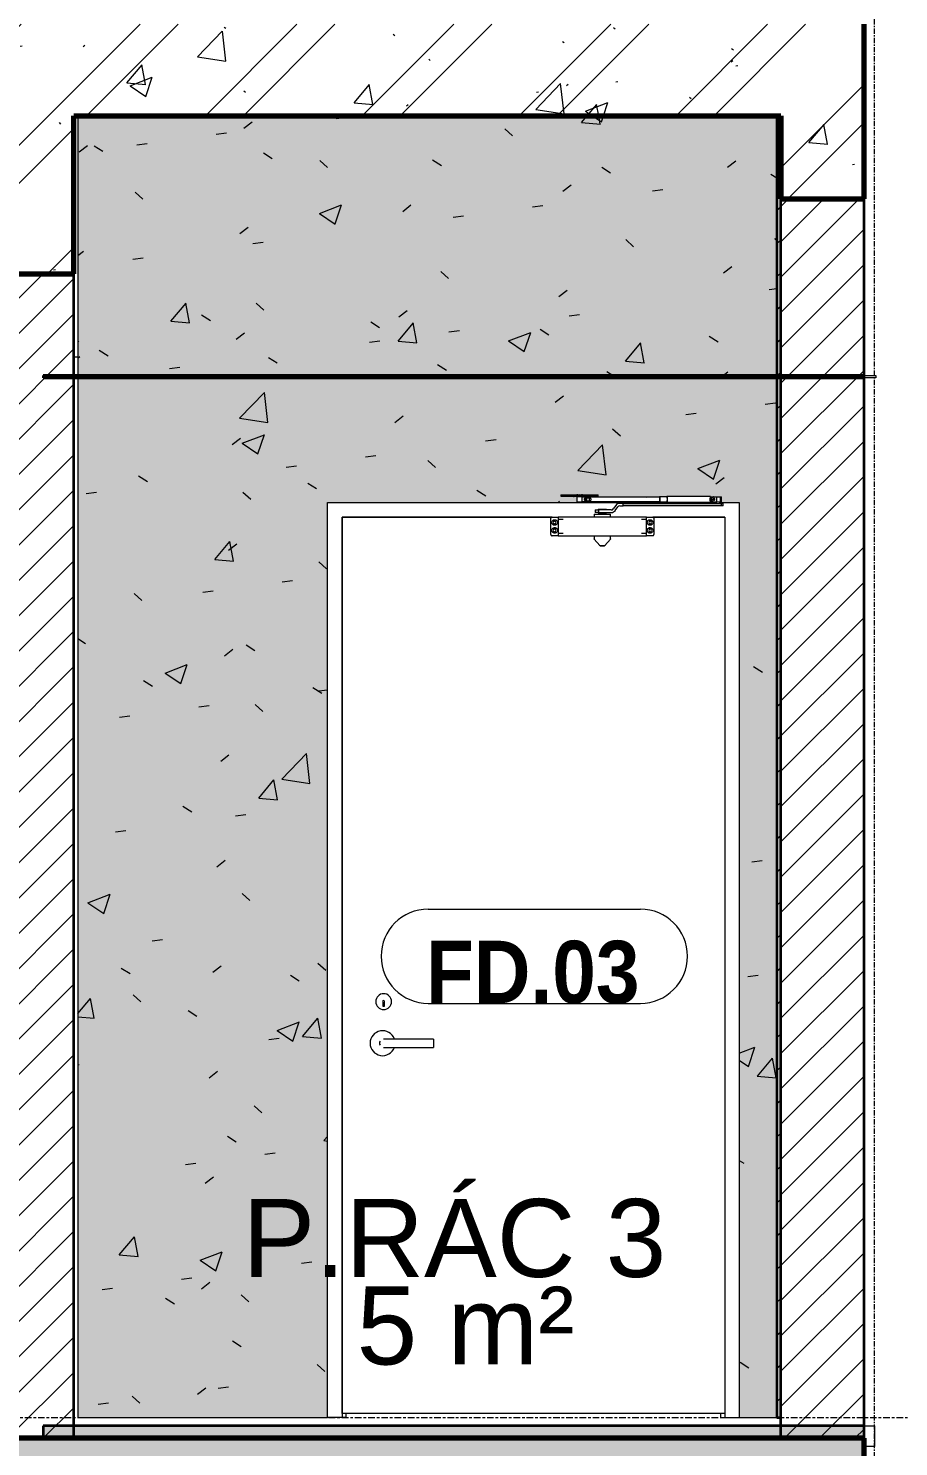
# Model space of a CAD drawing. Header units: millimetres. Extents: x -54951 to -22308, y -6558 to 34550.
# Drawn here: x -53471 to -51379, y 2130 to 5540 of the extents above; entities that cross this region are included whole.
import ezdxf

# ---------------------------------------------------------------- set-up
doc = ezdxf.new("R2010")
doc.units = ezdxf.units.MM
doc.linetypes.add('Centre', pattern=[31.75, 6.35, -4.7625, 15.875, -4.7625])
doc.linetypes.add('Grid Line', pattern=[22.225, 12.7, -3.175, 3.175, -3.175])
for name, color, linetype, lineweight in [('A-AREA-IDEN', 2, 'Continuous', 9), ('A-CLNG', 13, 'Continuous', 18), ('A-CLNG-2', 7, 'Continuous', 35), ('A-CLNG-PATT', 13, 'Continuous', 18), ('A-DETL-GENF-1', 9, 'Continuous', 18), ('A-DETL-WIDE', 214, 'Continuous', 70), ('A-DOOR', 31, 'Continuous', 18), ('A-DOOR-FRAM', 31, 'Continuous', 18), ('A-DOOR-IDEN', 31, 'Continuous', 9), ('A-FLOR', 192, 'Continuous', 18), ('A-FLOR-FNSH-1', 7, 'Continuous', 35), ('A-FLOR-LEVL-2', 51, 'Centre', 9), ('A-FLOR-PATT-3', 8, 'Continuous', 18), ('A-WALL-1', 7, 'Continuous', 35), ('A-WALL-PATT', 111, 'Continuous', 18), ('I-WALL', 2, 'Continuous', 18), ('S-GRID-1', 1, 'Grid Line', 9)]:
    doc.layers.add(name, color=color, linetype=linetype, lineweight=lineweight)
doc.styles.add('Arial', font='arial.ttf', dxfattribs={"height": 187.5})
doc.styles.add('Arial_B', font='arialbd.ttf', dxfattribs={"width": 0.9, "height": 150})
pattern_1 = [(45, (-48685.12, 15725), (-42.4264, 42.4264), [])]
pattern_2 = [(50, (-48685.1, 15725), (546.553, -47.817), [57.15, -628.65]), (355, (-48685.1, 15725), (-105.728, 573.17), [45.72, -502.92]), (100.451, (-48639.57, 15721), (440.828, 525.35), [48.57, -534.27]), (46.184, (-48685.1, 15877.4), (813.237, -126.128), [85.725, -942.975]), (96.636, (-48617.35, 15866.9), (712.207, 742.283), [72.855, -801.405]), (351.184, (-48685.1, 15877.4), (712.215, 742.276), [68.58, -754.38]), (21, (-48608.9, 15839.3), (454.843, -306.796), [57.15, -628.65]), (326, (-48608.9, 15839.3), (185.406, 552.564), [45.72, -502.92]), (71.451, (-48571, 15813.73), (640.251, 245.764), [48.57, -534.27]), (37.5, (-48685.12, 15725), (9.2664, 253.665), [5.029, -491.795, 5.029, -505.511, -504.825]), (37.5, (-48685.12, 15725), (9.2664, 253.665), [-1007.364, 5.029, -499.796]), (7.5, (-48685.12, 15725), (200.4594, 300.5414), [5.029, -286.055, 5.029, -480.365, -192.405]), (7.5, (-48685.12, 15725), (200.4594, 300.5414), [-776.478, 5.029, -187.376]), (327.5, (-48855.04, 15725), (406.7728, -17.1864), [5.029, -185.471, 5.029, -589.331, -788.67]), (327.5, (-48855.04, 15725), (406.7728, -17.1864), [-784.86, 5.029, -783.641]), (317.5, (-48931.24, 15725), (444.388, 76.2803), [5.029, -242.621, 5.029, -389.687, -560.07]), (317.5, (-48931.24, 15725), (444.388, 76.2803), [-642.366, 5.029, -555.041]), (45, (-48685.12, 15725), (-188.5854, 188.5854), []), (45, (-48685.12, 16010.75), (-188.5854, 188.5854), [])]

# ---------------------------------------------------------------- blocks, each defined once
blk = doc.blocks.new('FD_02 - FD_03 - FD_03-KY THUAT-900x2200mm-801877-TKCS_THANG MÁY TM3 - MẶT CẮT')
at = {"layer": 'A-DOOR'}
for p, q in [((-52190.8, 4418.5), (-52190.8, 4415.5)), ((-52190.8, 4418.5), (-52190.3, 4418.5)), ((-52190.8, 4415.5), (-52190.3, 4415.5)), ((-52190.3, 4418.5), (-52171.1, 4418.5)), ((-52190.3, 4415.5), (-52171.1, 4415.5)), ((-52171.1, 4418.5), (-52170.8, 4418.5)), ((-52171.1, 4415.5), (-52170.8, 4415.5)), ((-52170.7, 4418.5), (-52165.5, 4418.5)), ((-52170.7, 4415.5), (-52165.5, 4415.5)), ((-52165.5, 4418.5), (-52164.4, 4418.5)), ((-52165.5, 4415.5), (-52164.4, 4415.5)), ((-52164.4, 4418.5), (-52147.9, 4418.5)), ((-52164.4, 4415.5), (-52147.9, 4415.5)), ((-52160.8, 4415.5), (-52160.8, 4414.5)), ((-52158.8, 4414.5), (-52160.8, 4414.5)), ((-52160.8, 4414.5), (-52158.8, 4414.5)), ((-52152, 4414.5), (-52158.8, 4414.5)), ((-52152.3, 4414.5), (-52152.3, 4400.5)), ((-52152.2, 4414.5), (-52152, 4414.5)), ((-52152, 4400.5), (-52152.3, 4400.5)), ((-52152, 4414.5), (-52140.5, 4414.5)), ((-52140.5, 4400.5), (-52152, 4400.5)), ((-52151.8, 4420.3), (-52151.8, 4418.5)), ((-52150.8, 4415.5), (-52150.8, 4414.5)), ((-52147.9, 4418.5), (-52143.6, 4418.5)), ((-52147.9, 4415.5), (-52143.6, 4415.5)), ((-52145.8, 4420.3), (-52145.8, 4420.3)), ((-52145.8, 4420.3), (-52145.8, 4420.3)), ((-52143.6, 4418.5), (-52127.1, 4418.5)), ((-52143.6, 4415.5), (-52127.1, 4415.5)), ((-52140.8, 4414.5), (-52140.8, 4415.5)), ((-52140.5, 4414.5), (-52134.8, 4414.5)), ((-52140.5, 4414.5), (-52140.5, 4400.5)), ((-52134.8, 4400.5), (-52140.5, 4400.5)), ((-51953.8, 4412.5), (-52140.2, 4412.5)), ((-52140.2, 4402.5), (-51953.8, 4402.5)), ((-52139.8, 4418.5), (-52139.8, 4420.3)), ((-52139.3, 4400.5), (-52139.3, 4414.5)), ((-52132.8, 4414.5), (-52134.8, 4414.5)), ((-52130.8, 4414.5), (-52132.8, 4414.5)), ((-52132.8, 4414.5), (-52130.8, 4414.5)), ((-52130.8, 4414.5), (-52130.8, 4415.5)), ((-52128.6, 4411.5), (-52121.7, 4411.5)), ((-52121.7, 4403.5), (-52128.6, 4403.5)), ((-52127.1, 4418.5), (-52126, 4418.5)), ((-52127.1, 4415.5), (-52126, 4415.5)), ((-52126, 4418.5), (-52120.8, 4418.5)), ((-52126, 4415.5), (-52120.8, 4415.5)), ((-52121.7, 4403.5), (-52121.7, 4411.5)), ((-52120.7, 4418.5), (-52120.4, 4418.5)), ((-52120.7, 4415.5), (-52120.4, 4415.5)), ((-52120.4, 4418.5), (-52101.2, 4418.5)), ((-52120.4, 4415.5), (-52101.2, 4415.5)), ((-52101.2, 4418.5), (-52100.8, 4418.5)), ((-52101.2, 4415.5), (-52100.8, 4415.5)), ((-52100.8, 4415.5), (-52100.8, 4418.5)), ((-51936.4, 4413.5), (-51953.8, 4413.5)), ((-51953.8, 4401.5), (-51936.4, 4401.5)), ((-51831.7, 4414.5), (-51936.4, 4414.5)), ((-51936.4, 4400.5), (-51831.7, 4400.5)), ((-51830.9, 4414), (-51824, 4414)), ((-51830.9, 4414), (-51830.9, 4401)), ((-51830.9, 4401.4), (-51830.9, 4413.6)), ((-51830.9, 4413.6), (-51830.9, 4401.4)), ((-51824, 4401), (-51830.9, 4401)), ((-51824, 4414), (-51816.9, 4414)), ((-51816.9, 4401), (-51824, 4401)), ((-51818.3, 4401), (-51818.3, 4398)), ((-51817.1, 4401.2), (-51817.1, 4398)), ((-51816.9, 4414), (-51804.8, 4414)), ((-51816.9, 4414), (-51816.9, 4401)), ((-51804.8, 4401), (-51816.9, 4401)), ((-51808.5, 4398), (-51808.5, 4401)), ((-51807.3, 4398), (-51807.3, 4414)), ((-51804.8, 4401), (-51804.8, 4414)), ((-52212.1, 4365), (-52716.9, 4365)), ((-52716.9, 2210), (-52716.9, 4365)), ((-52212.1, 4365), (-52199.9, 4365)), ((-52199.9, 4365), (-52197.2, 4365)), ((-51985.1, 4365), (-52197.1, 4365)), ((-52197.1, 4365), (-52197.1, 4364.7)), ((-52110.7, 4372), (-52110.7, 4365)), ((-52110.7, 4372), (-52110, 4372)), ((-52110, 4372), (-52071.6, 4372)), ((-52108.6, 4382), (-52108.6, 4376)), ((-52108.6, 4382), (-52100.1, 4382)), ((-52100.1, 4376), (-52108.6, 4376)), ((-52101.2, 4384), (-52093.8, 4384)), ((-52101.2, 4384), (-52101.2, 4382)), ((-52101.2, 4376), (-52101.2, 4374)), ((-52097.5, 4374), (-52101.2, 4374)), ((-52069.7, 4382), (-52100.1, 4382)), ((-52100.1, 4382), (-52100.1, 4376)), ((-52100.1, 4376), (-52069.7, 4376)), ((-52100.1, 4374), (-52100.1, 4372)), ((-52093.8, 4374), (-52097.5, 4374)), ((-52093.8, 4384), (-52083.8, 4384)), ((-52093.8, 4384), (-52093.8, 4382)), ((-52093.8, 4376), (-52093.8, 4374)), ((-52088.8, 4374), (-52093.8, 4374)), ((-52083.8, 4374), (-52088.8, 4374)), ((-52083.8, 4384), (-52081.1, 4384)), ((-52083.8, 4384), (-52083.8, 4382)), ((-52083.8, 4376), (-52083.8, 4374)), ((-52082.4, 4374), (-52083.8, 4374)), ((-52082.4, 4374), (-52083.3, 4374)), ((-52083.3, 4374), (-52082.4, 4374)), ((-52081.1, 4374), (-52082.4, 4374)), ((-52082.1, 4372), (-52082.1, 4374)), ((-52081.1, 4382), (-52081.1, 4384)), ((-52081.1, 4374), (-52081.1, 4376)), ((-52071.6, 4365), (-52071.6, 4372)), ((-52059, 4392.9), (-52064.8, 4384.6)), ((-52059.9, 4381.1), (-52054.1, 4389.4)), ((-52049.2, 4398), (-52049.2, 4398)), ((-52040.8, 4398), (-52049.2, 4398)), ((-52049.2, 4392), (-52040.8, 4392)), ((-52040.8, 4392), (-52040.8, 4398)), ((-52040.8, 4398), (-51805.3, 4398)), ((-51805.3, 4392), (-52040.8, 4392)), ((-51985.1, 4364.7), (-51985.1, 4365)), ((-51985, 4365), (-51982.4, 4365)), ((-51982.4, 4365), (-51970.1, 4365)), ((-51796.9, 4365), (-51970.1, 4365)), ((-51805.3, 4398), (-51800.8, 4398)), ((-51805.3, 4398), (-51805.3, 4392)), ((-51800.8, 4392), (-51805.3, 4392)), ((-51800.8, 4392), (-51800.8, 4398)), ((-51796.9, 4365), (-51796.9, 2210)), ((-52215.1, 4323), (-52215.1, 4362)), ((-52197.1, 4364.7), (-52197.1, 4356.1)), ((-52185.1, 4359), (-52197.1, 4359)), ((-52197.1, 4356.1), (-52197.1, 4354.3)), ((-52197.1, 4354.3), (-52197.1, 4330.7)), ((-51985.1, 4359), (-51997.1, 4359)), ((-51985.1, 4356.1), (-51985.1, 4364.7)), ((-51985.1, 4354.3), (-51985.1, 4356.1)), ((-51985.1, 4330.7), (-51985.1, 4354.3)), ((-51967.1, 4362), (-51967.1, 4323)), ((-52199.9, 4320), (-52212.1, 4320)), ((-52197.2, 4320), (-52199.9, 4320)), ((-52197.1, 4330.7), (-52197.1, 4328.9)), ((-52197.1, 4328.9), (-52197.1, 4320.3)), ((-52197.1, 4326), (-52185.1, 4326)), ((-52197.1, 4320.3), (-52197.1, 4320)), ((-52197.1, 4320), (-51985.1, 4320)), ((-52110.6, 4320), (-52110.6, 4312.4)), ((-52110.4, 4311.7), (-52097.4, 4296.3)), ((-52084.9, 4296.3), (-52071.9, 4311.7)), ((-52071.6, 4312.4), (-52071.6, 4320)), ((-51997.1, 4326), (-51985.1, 4326)), ((-51985.1, 4328.9), (-51985.1, 4330.7)), ((-51985.1, 4320.3), (-51985.1, 4328.9)), ((-51985.1, 4320), (-51985.1, 4320.3)), ((-51982.4, 4320), (-51985, 4320)), ((-51970.1, 4320), (-51982.4, 4320)), ((-52091.1, 4296), (-52091.1, 4296)), ((-52091.1, 4296), (-52091.1, 4296)), ((-52617.9, 3188.3), (-52617.9, 3197.7)), ((-52616, 3188.3), (-52617.9, 3188.3)), ((-52616, 3197.7), (-52616, 3188.3)), ((-52496.9, 3110), (-52601.9, 3110)), ((-52496.9, 3110), (-52496.9, 3100)), ((-52601.9, 3090), (-52496.9, 3090)), ((-52496.9, 3100), (-52496.9, 3090)), ((-51796.9, 2210), (-52716.9, 2210))]:
    blk.add_line(p, q, dxfattribs=at)
at = {"layer": 'A-DOOR', "flags": 128}
for points in [[(-52121.7, 4411.5), (-52120.7, 4411), (-52119.9, 4410.4), (-52119.3, 4409.7), (-52118.8, 4409), (-52118.5, 4408.3), (-52118.4, 4407.5)], [(-52118.4, 4407.5), (-52118.5, 4406.7), (-52118.8, 4406), (-52119.3, 4405.3), (-52119.9, 4404.6), (-52120.7, 4404), (-52121.7, 4403.5)], [(-52212.1, 4365), (-52212.8, 4364.9), (-52213.4, 4364.7), (-52214, 4364.3), (-52214.5, 4363.9), (-52214.8, 4363.3), (-52215.1, 4362.7), (-52215.1, 4362)], [(-51967.1, 4362), (-51967.2, 4362.7), (-51967.4, 4363.3), (-51967.8, 4363.9), (-51968.3, 4364.3), (-51968.8, 4364.7), (-51969.5, 4364.9), (-51970.1, 4365)], [(-52215.1, 4323), (-52215.1, 4322.3), (-52214.8, 4321.7), (-52214.5, 4321.1), (-52214, 4320.7), (-52213.4, 4320.3), (-52212.8, 4320.1), (-52212.1, 4320)], [(-52110.4, 4311.7), (-52110.4, 4311.7), (-52110.4, 4311.8), (-52110.4, 4311.8), (-52110.5, 4311.8), (-52110.5, 4311.9), (-52110.5, 4311.9), (-52110.5, 4312), (-52110.5, 4312), (-52110.6, 4312), (-52110.6, 4312.1), (-52110.6, 4312.1), (-52110.6, 4312.2), (-52110.6, 4312.2), (-52110.6, 4312.3), (-52110.6, 4312.3), (-52110.6, 4312.3), (-52110.6, 4312.4), (-52110.6, 4312.4)], [(-52071.6, 4312.4), (-52071.6, 4312.4), (-52071.6, 4312.3), (-52071.6, 4312.3), (-52071.6, 4312.2), (-52071.6, 4312.2), (-52071.7, 4312.1), (-52071.7, 4312.1), (-52071.7, 4312.1), (-52071.7, 4312), (-52071.7, 4312), (-52071.7, 4311.9), (-52071.8, 4311.9), (-52071.8, 4311.9), (-52071.8, 4311.8), (-52071.8, 4311.8), (-52071.8, 4311.7), (-52071.9, 4311.7), (-52071.9, 4311.7)], [(-51970.1, 4320), (-51969.5, 4320.1), (-51968.8, 4320.3), (-51968.3, 4320.7), (-51967.8, 4321.1), (-51967.4, 4321.7), (-51967.2, 4322.3), (-51967.1, 4323)], [(-52096.7, 4296), (-52096.7, 4296), (-52096.8, 4296), (-52096.8, 4296), (-52096.8, 4296), (-52096.9, 4296), (-52096.9, 4296), (-52097, 4296), (-52097, 4296), (-52097, 4296.1), (-52097.1, 4296.1), (-52097.1, 4296.1), (-52097.1, 4296.1), (-52097.2, 4296.1), (-52097.2, 4296.1), (-52097.2, 4296.2), (-52097.2, 4296.2), (-52097.3, 4296.2), (-52097.3, 4296.2), (-52097.3, 4296.3), (-52097.4, 4296.3), (-52097.4, 4296.3), (-52097.4, 4296.3)], [(-52091.1, 4296), (-52091.3, 4296), (-52091.6, 4296), (-52091.8, 4296), (-52092, 4296), (-52092.2, 4296), (-52092.5, 4296), (-52092.7, 4296), (-52092.9, 4296), (-52093.1, 4296), (-52093.3, 4296), (-52093.5, 4296), (-52093.7, 4296), (-52093.9, 4296), (-52094.1, 4296), (-52094.3, 4296), (-52094.5, 4296), (-52094.6, 4296), (-52094.8, 4296), (-52095, 4296), (-52095.1, 4296), (-52095.3, 4296), (-52095.4, 4296), (-52095.6, 4296), (-52095.7, 4296), (-52095.8, 4296), (-52095.9, 4296), (-52096, 4296), (-52096.1, 4296), (-52096.2, 4296), (-52096.3, 4296), (-52096.4, 4296), (-52096.5, 4296), (-52096.5, 4296), (-52096.6, 4296), (-52096.6, 4296), (-52096.7, 4296), (-52096.7, 4296), (-52096.7, 4296), (-52096.7, 4296)], [(-52096.7, 4296), (-52096.7, 4296), (-52096.7, 4296), (-52096.7, 4296), (-52096.6, 4296), (-52096.6, 4296), (-52096.5, 4296), (-52096.5, 4296), (-52096.4, 4296), (-52096.3, 4296), (-52096.3, 4296), (-52096.2, 4296), (-52096.1, 4296), (-52096, 4296), (-52095.8, 4296), (-52095.7, 4296), (-52095.6, 4296), (-52095.5, 4296), (-52095.3, 4296), (-52095.2, 4296), (-52095, 4296), (-52094.8, 4296), (-52094.7, 4296), (-52094.5, 4296), (-52094.3, 4296), (-52094.1, 4296), (-52093.9, 4296), (-52093.8, 4296), (-52093.6, 4296), (-52093.4, 4296), (-52093.1, 4296), (-52092.9, 4296), (-52092.7, 4296), (-52092.5, 4296), (-52092.3, 4296), (-52092.1, 4296), (-52091.9, 4296), (-52091.6, 4296), (-52091.4, 4296), (-52091.2, 4296), (-52091.1, 4296)], [(-52091.1, 4296), (-52090.9, 4296), (-52090.7, 4296), (-52090.5, 4296), (-52090.2, 4296), (-52090, 4296), (-52089.8, 4296), (-52089.6, 4296), (-52089.4, 4296), (-52089.2, 4296), (-52089, 4296), (-52088.8, 4296), (-52088.6, 4296), (-52088.4, 4296), (-52088.2, 4296), (-52088, 4296), (-52087.8, 4296), (-52087.6, 4296), (-52087.5, 4296), (-52087.3, 4296), (-52087.1, 4296), (-52087, 4296), (-52086.8, 4296), (-52086.7, 4296), (-52086.6, 4296), (-52086.4, 4296), (-52086.3, 4296), (-52086.2, 4296), (-52086.1, 4296), (-52086, 4296), (-52085.9, 4296), (-52085.9, 4296), (-52085.8, 4296), (-52085.7, 4296), (-52085.7, 4296), (-52085.6, 4296), (-52085.6, 4296), (-52085.6, 4296), (-52085.6, 4296), (-52085.6, 4296)], [(-52085.6, 4296), (-52085.6, 4296), (-52085.6, 4296), (-52085.6, 4296), (-52085.6, 4296), (-52085.7, 4296), (-52085.7, 4296), (-52085.8, 4296), (-52085.8, 4296), (-52085.9, 4296), (-52086, 4296), (-52086.1, 4296), (-52086.2, 4296), (-52086.3, 4296), (-52086.4, 4296), (-52086.5, 4296), (-52086.7, 4296), (-52086.8, 4296), (-52086.9, 4296), (-52087.1, 4296), (-52087.2, 4296), (-52087.4, 4296), (-52087.6, 4296), (-52087.7, 4296), (-52087.9, 4296), (-52088.1, 4296), (-52088.3, 4296), (-52088.5, 4296), (-52088.7, 4296), (-52088.9, 4296), (-52089.1, 4296), (-52089.3, 4296), (-52089.5, 4296), (-52089.7, 4296), (-52090, 4296), (-52090.2, 4296), (-52090.4, 4296), (-52090.6, 4296), (-52090.8, 4296), (-52091.1, 4296), (-52091.1, 4296)], [(-52084.9, 4296.3), (-52084.9, 4296.3), (-52084.9, 4296.3), (-52084.9, 4296.2), (-52085, 4296.2), (-52085, 4296.2), (-52085, 4296.2), (-52085, 4296.2), (-52085.1, 4296.1), (-52085.1, 4296.1), (-52085.1, 4296.1), (-52085.2, 4296.1), (-52085.2, 4296.1), (-52085.2, 4296.1), (-52085.3, 4296), (-52085.3, 4296), (-52085.3, 4296), (-52085.4, 4296), (-52085.4, 4296), (-52085.5, 4296), (-52085.5, 4296), (-52085.5, 4296), (-52085.6, 4296)], [(-52601.9, 3110), (-52602.5, 3110), (-52603.1, 3110), (-52603.7, 3110), (-52604.3, 3110), (-52604.9, 3110), (-52605.5, 3110), (-52606.1, 3110), (-52606.7, 3110), (-52607.2, 3110), (-52607.8, 3110), (-52608.3, 3110), (-52608.9, 3110), (-52609.4, 3110), (-52609.9, 3110), (-52610.4, 3110), (-52610.9, 3110), (-52611.4, 3110), (-52611.8, 3110), (-52612.3, 3110), (-52612.7, 3110), (-52613.1, 3110), (-52613.5, 3110), (-52613.9, 3110), (-52614.2, 3110), (-52614.6, 3110), (-52614.9, 3110), (-52615.2, 3110), (-52615.4, 3110), (-52615.7, 3110), (-52615.9, 3110), (-52616.1, 3110), (-52616.3, 3110), (-52616.5, 3110), (-52616.6, 3110), (-52616.7, 3110), (-52616.8, 3110), (-52616.9, 3110), (-52616.9, 3110), (-52616.9, 3110)], [(-52616.9, 3090), (-52616.9, 3090), (-52616.9, 3090), (-52616.8, 3090), (-52616.7, 3090), (-52616.6, 3090), (-52616.5, 3090), (-52616.4, 3090), (-52616.2, 3090), (-52616, 3090), (-52615.8, 3090), (-52615.5, 3090), (-52615.2, 3090), (-52615, 3090), (-52614.6, 3090), (-52614.3, 3090), (-52614, 3090), (-52613.6, 3090), (-52613.2, 3090), (-52612.8, 3090), (-52612.4, 3090), (-52611.9, 3090), (-52611.5, 3090), (-52611, 3090), (-52610.5, 3090), (-52610, 3090), (-52609.5, 3090), (-52609, 3090), (-52608.5, 3090), (-52607.9, 3090), (-52607.4, 3090), (-52606.8, 3090), (-52606.2, 3090), (-52605.7, 3090), (-52605.1, 3090), (-52604.5, 3090), (-52603.9, 3090), (-52603.3, 3090), (-52602.7, 3090), (-52602.1, 3090), (-52601.9, 3090)]]:
    blk.add_lwpolyline(points, dxfattribs=at)
at = {"layer": 'A-DOOR'}
for centre, radius, start, end in [((-52206.1, 4352), 3.5, 0, 180), ((-52206.1, 4352), 3.5, 180, 0), ((-52206.1, 4333), 3.5, 0, 180), ((-52206.1, 4333), 3.5, 180, 0), ((-51976.1, 4352), 3.5, 0, 180), ((-51976.1, 4352), 3.5, 180, 0), ((-51976.1, 4333), 3.5, 0, 180), ((-51976.1, 4333), 3.5, 180, 0), ((-52616.9, 3200), 19, 360, 180), ((-52616.9, 3200), 19, 180, 360), ((-52616.9, 3200), 2.5, 292.9918, 246.5794), ((-52619.4, 3100), 30, 19.6343, 180), ((-52616.9, 3100), 10, 150, 180), ((-52619.4, 3100), 30, 180, 340.4367), ((-52616.9, 3100), 10, 180, 210)]:
    blk.add_arc(centre, radius, start, end, dxfattribs=at)
for centre, major_axis, ratio, start_param, end_param in [((-52132.6, 4407.5), (0, 2.5), 0.965835, 4.712389, 7.853982), ((-52132.6, 4407.5), (0, 2.5), 0.965835, 1.570796, 4.712389), ((-52134.8, 4407.5), (0, 7), 0.965835, 4.712389, 6.283185), ((-52134.8, 4407.5), (0, 7), 0.965835, 3.141593, 4.712389), ((-52133.1, 4407.5), (0, 2.5), 0.965835, 0.261799, 0.523599), ((-52133.1, 4407.5), (0, 2.5), 0.965835, 0.261799, 0.523599), ((-52133.1, 4407.5), (0, 2.5), 0.965835, 2.617994, 2.879793), ((-52133.1, 4407.5), (0, 2.5), 0.965835, 2.617994, 2.879793), ((-52135.2, 4407.5), (0, 2.5), 0.965835, 4.712389, 5.759587), ((-52135.2, 4407.5), (0, 2.5), 0.965835, 3.665191, 4.712389), ((-52134.7, 4407.5), (0, 2.5), 0.965835, 4.712389, 5.759587), ((-52134.7, 4407.5), (0, 2.5), 0.965835, 4.712389, 5.759587), ((-52134.7, 4407.5), (0, 2.5), 0.965835, 3.665191, 4.712389), ((-52134.7, 4407.5), (0, 2.5), 0.965835, 3.665191, 4.712389), ((-52133.1, 4407.5), (0, 2.5), 0.965835, 4.712389, 6.283185), ((-52133.1, 4407.5), (0, 2.5), 0.965835, 4.712389, 6.283185), ((-52133.1, 4407.5), (0, 2.5), 0.965835, 3.141593, 4.712389), ((-52133.1, 4407.5), (0, 2.5), 0.965835, 3.141593, 4.712389), ((-51953.8, 4407.5), (0, 6), 0.259156, 4.712389, 6.806784), ((-51953.8, 4407.5), (0, 6), 0.259156, 2.617994, 4.712389), ((-51953.8, 4407.5), (0, 5), 0.259156, 4.712389, 6.283185), ((-51953.8, 4407.5), (0, 5), 0.259156, 3.141593, 4.712389), ((-51936.4, 4407.5), (0, 7), 0.259156, 4.712389, 6.806784), ((-51936.4, 4407.5), (0, 7), 0.259156, 2.617994, 4.712389), ((-51936.4, 4407.5), (0, 6), 0.259156, 4.712389, 6.283185), ((-51936.4, 4407.5), (0, 6), 0.259156, 3.141593, 4.712389), ((-51831.7, 4407.5), (0, 7), 0.259156, 5.776005, 6.283185), ((-51831.7, 4407.5), (0, 7), 0.259156, 3.141593, 3.648773), ((-51822.7, 4407.5), (0, 6.79), 0.965835, 0.291061, 1.570796), ((-51822.7, 4407.5), (0, 6.79), 0.965835, 1.570796, 2.850532), ((-51822.2, 4407.5), (0, 6.79), 0.965835, 0.291061, 1.570796), ((-51822.2, 4407.5), (0, 6.79), 0.965835, 1.570796, 2.850532), ((-51823.3, 4407.5), (0, 2.5), 0.965835, 1.308997, 1.570796), ((-51823.4, 4407.5), (0, 2.5), 0.965835, 1.308997, 1.570796), ((-51823.3, 4407.5), (0, 2.5), 0.965835, 1.570796, 1.832596), ((-51823.4, 4407.5), (0, 2.5), 0.965835, 1.570796, 1.832596), ((-51822.8, 4407.5), (0, 2.5), 0.965835, 4.712389, 7.853982), ((-51822.8, 4407.5), (0, 2.5), 0.965835, 1.570796, 4.712389), ((-51825.7, 4407.5), (0, 2.5), 0.965835, 4.712389, 5.759587), ((-51825.7, 4407.5), (0, 2.5), 0.965835, 3.665191, 4.712389), ((-51825.2, 4407.5), (0, 2.5), 0.965835, 4.712389, 5.759587), ((-51825.1, 4407.5), (0, 2.5), 0.965835, 4.712389, 5.759587), ((-51825.2, 4407.5), (0, 2.5), 0.965835, 3.665191, 4.712389), ((-51825.1, 4407.5), (0, 2.5), 0.965835, 3.665191, 4.712389), ((-51823.4, 4407.5), (0, 2.5), 0.965835, 4.712389, 6.283185), ((-51823.4, 4407.5), (0, 2.5), 0.965835, 3.141593, 4.712389), ((-51823.3, 4407.5), (0, 2.5), 0.965835, 4.712389, 6.283185), ((-51823.3, 4407.5), (0, 2.5), 0.965835, 3.141593, 4.712389), ((-52069.7, 4388), (0, 6), 1, 3.141593, 4.101524), ((-52069.7, 4388), (0, 12), 1, 3.141593, 4.101524), ((-52049.2, 4386), (0, 12), 1, 0, 0.959931), ((-52049.2, 4386), (0, 6), 1, 0, 0.959931)]:
    blk.add_ellipse(centre, major_axis=major_axis, ratio=ratio, start_param=start_param, end_param=end_param, dxfattribs=at)
for points, knots in [([(-51832, 4407.5), (-51832, 4407.8), (-51831.9, 4408.2), (-51831.9, 4408.7), (-51831.9, 4409), (-51831.8, 4409.4), (-51831.7, 4409.8), (-51831.7, 4410), (-51831.6, 4410.3), (-51831.6, 4410.4), (-51831.5, 4410.6), (-51831.5, 4410.8), (-51831.4, 4411.1), (-51831.3, 4411.3), (-51831.3, 4411.5), (-51831.2, 4411.7), (-51831.2, 4411.8), (-51831.1, 4412), (-51831.1, 4412.3), (-51831, 4412.5), (-51830.9, 4412.8), (-51830.9, 4413.2), (-51830.9, 4413.5), (-51830.9, 4413.6)], [0, 0, 0, 0, 0.1, 0.15, 0.2, 0.25, 0.3, 0.35, 0.375, 0.4, 0.425, 0.45, 0.5, 0.55, 0.575, 0.6, 0.625, 0.65, 0.7, 0.75, 0.8, 0.9, 1, 1, 1, 1]), ([(-51830.9, 4401.4), (-51830.9, 4401.5), (-51830.9, 4401.8), (-51830.9, 4402.2), (-51831, 4402.5), (-51831.1, 4402.7), (-51831.1, 4403), (-51831.2, 4403.2), (-51831.2, 4403.3), (-51831.3, 4403.5), (-51831.3, 4403.7), (-51831.4, 4403.9), (-51831.5, 4404.2), (-51831.5, 4404.4), (-51831.6, 4404.6), (-51831.6, 4404.7), (-51831.7, 4405), (-51831.7, 4405.2), (-51831.8, 4405.6), (-51831.9, 4406), (-51831.9, 4406.3), (-51831.9, 4406.8), (-51832, 4407.2), (-51832, 4407.5)], [0, 0, 0, 0, 0.1, 0.2, 0.25, 0.3, 0.35, 0.375, 0.4, 0.425, 0.45, 0.5, 0.55, 0.575, 0.6, 0.625, 0.65, 0.7, 0.75, 0.8, 0.85, 0.9, 1, 1, 1, 1]), ([(-52212.5, 4352), (-52212.5, 4353.2), (-52212, 4355), (-52210.5, 4356.9), (-52209, 4357.9), (-52207.3, 4358.5), (-52205.5, 4358.7), (-52203.8, 4358.4), (-52202.1, 4357.6), (-52200.8, 4356.4), (-52200.1, 4355.4), (-52199.9, 4354.9)], [0, 0, 0, 0, 0.2, 0.3, 0.4, 0.5, 0.6, 0.7, 0.8, 0.9, 1, 1, 1, 1]), ([(-52199.9, 4349.1), (-52200.4, 4348), (-52201.6, 4346.7), (-52203.8, 4345.6), (-52205.5, 4345.3), (-52207.3, 4345.5), (-52209, 4346.1), (-52210.5, 4347.1), (-52211.6, 4348.5), (-52212.3, 4350.2), (-52212.5, 4351.4), (-52212.5, 4352)], [0, 0, 0, 0, 0.2, 0.3, 0.4, 0.5, 0.6, 0.7, 0.8, 0.9, 1, 1, 1, 1]), ([(-52212.5, 4333), (-52212.5, 4334.2), (-52212, 4336), (-52210.5, 4337.9), (-52209, 4338.9), (-52207.3, 4339.5), (-52205.5, 4339.7), (-52203.8, 4339.4), (-52202.1, 4338.6), (-52200.8, 4337.4), (-52200.1, 4336.4), (-52199.9, 4335.9)], [0, 0, 0, 0, 0.2, 0.3, 0.4, 0.5, 0.6, 0.7, 0.8, 0.9, 1, 1, 1, 1]), ([(-52199.9, 4330.1), (-52200.4, 4329), (-52201.6, 4327.7), (-52203.8, 4326.6), (-52205.5, 4326.3), (-52207.3, 4326.5), (-52209, 4327.1), (-52210.5, 4328.1), (-52211.6, 4329.5), (-52212.3, 4331.2), (-52212.5, 4332.4), (-52212.5, 4333)], [0, 0, 0, 0, 0.2, 0.3, 0.4, 0.5, 0.6, 0.7, 0.8, 0.9, 1, 1, 1, 1]), ([(-51982.4, 4354.9), (-51981.9, 4356), (-51980.7, 4357.3), (-51978.5, 4358.4), (-51976.7, 4358.7), (-51974.9, 4358.5), (-51973.2, 4357.9), (-51971.8, 4356.9), (-51970.6, 4355.5), (-51969.9, 4353.8), (-51969.8, 4352.6), (-51969.8, 4352)], [0, 0, 0, 0, 0.2, 0.3, 0.4, 0.5, 0.6, 0.7, 0.8, 0.9, 1, 1, 1, 1]), ([(-51969.8, 4352), (-51969.8, 4350.8), (-51970.3, 4349), (-51971.8, 4347.1), (-51973.2, 4346.1), (-51974.9, 4345.5), (-51976.7, 4345.3), (-51978.5, 4345.6), (-51980.1, 4346.4), (-51981.5, 4347.6), (-51982.1, 4348.6), (-51982.4, 4349.1)], [0, 0, 0, 0, 0.2, 0.3, 0.4, 0.5, 0.6, 0.7, 0.8, 0.9, 1, 1, 1, 1]), ([(-51982.4, 4335.9), (-51981.9, 4337), (-51980.7, 4338.3), (-51978.5, 4339.4), (-51976.7, 4339.7), (-51974.9, 4339.5), (-51973.2, 4338.9), (-51971.8, 4337.9), (-51970.6, 4336.5), (-51969.9, 4334.8), (-51969.8, 4333.6), (-51969.8, 4333)], [0, 0, 0, 0, 0.2, 0.3, 0.4, 0.5, 0.6, 0.7, 0.8, 0.9, 1, 1, 1, 1]), ([(-51969.8, 4333), (-51969.8, 4331.8), (-51970.3, 4330), (-51971.8, 4328.1), (-51973.2, 4327.1), (-51974.9, 4326.5), (-51976.7, 4326.3), (-51978.5, 4326.6), (-51980.1, 4327.4), (-51981.5, 4328.6), (-51982.1, 4329.6), (-51982.4, 4330.1)], [0, 0, 0, 0, 0.2, 0.3, 0.4, 0.5, 0.6, 0.7, 0.8, 0.9, 1, 1, 1, 1])]:
    blk.add_open_spline(points, degree=3, knots=knots, dxfattribs=at)
for points in [[(-52199.9, 4354.9), (-52199.6, 4354.4), (-52199.3, 4353.5), (-52199.2, 4352.5), (-52199.2, 4352)], [(-52199.2, 4352), (-52199.2, 4351.5), (-52199.3, 4350.5), (-52199.6, 4349.6), (-52199.9, 4349.1)], [(-52199.9, 4335.9), (-52199.6, 4335.4), (-52199.3, 4334.5), (-52199.2, 4333.5), (-52199.2, 4333)], [(-52199.2, 4333), (-52199.2, 4332.5), (-52199.3, 4331.5), (-52199.6, 4330.6), (-52199.9, 4330.1)], [(-51983.1, 4352), (-51983.1, 4352.5), (-51983, 4353.5), (-51982.6, 4354.4), (-51982.4, 4354.9)], [(-51982.4, 4349.1), (-51982.6, 4349.6), (-51983, 4350.5), (-51983.1, 4351.5), (-51983.1, 4352)], [(-51983.1, 4333), (-51983.1, 4333.5), (-51983, 4334.5), (-51982.6, 4335.4), (-51982.4, 4335.9)], [(-51982.4, 4330.1), (-51982.6, 4330.6), (-51983, 4331.5), (-51983.1, 4332.5), (-51983.1, 4333)]]:
    blk.add_open_spline(points, degree=3, dxfattribs=at)
at = {"layer": 'A-DOOR-FRAM'}
for p, q in [((-52716.9, 4365), (-52716.9, 2200)), ((-52716.9, 4365), (-52212.1, 4365)), ((-51970.1, 4365), (-51796.9, 4365)), ((-51796.9, 4365), (-51796.9, 2200)), ((-52716.9, 2200), (-52751.9, 2200)), ((-52706.9, 2200), (-52716.9, 2200)), ((-52706.9, 2200), (-52706.9, 2210)), ((-51806.9, 2210), (-51806.9, 2200)), ((-51806.9, 2200), (-51796.9, 2200)), ((-51796.9, 2200), (-51761.9, 2200))]:
    blk.add_line(p, q, dxfattribs=at)
blk = doc.blocks.new('STN_Door Tag - STN_Door Tag-1788670-TKCS_THANG MÁY TM3 - MẶT CẮT')
at = {"layer": 'A-DOOR-IDEN'}
for p, q in [((-46635.1, 30822.2), (-46125.1, 30822.2)), ((-46635.1, 30595.8), (-46125.1, 30595.8))]:
    blk.add_line(p, q, dxfattribs=at)
for centre, start, end in [((-46635.1, 30709), 90, 270), ((-46125.1, 30709), 270, 90)]:
    blk.add_arc(centre, 113.2, start, end, dxfattribs=at)

msp = doc.modelspace()

# ---------------------------------------------------------------- hatches: boundary and pattern name
at = {"layer": 'A-CLNG-PATT'}
h = msp.add_hatch(dxfattribs=at)
h.set_pattern_fill('FP_11', color=256, style=0, pattern_type=2)
h.set_pattern_definition([(0, (-48685.12, 15725), (609.6, 152.4), [25.146, -432.054, 25.146, -432.054, -2438.4]), (0, (-48685.12, 15725), (609.6, 152.4), [-914.4, 25.146, -889.254, 25.146, -432.054, -1066.8]), (0, (-48685.12, 15725), (609.6, 152.4), [-2286, 25.146, -279.654, 25.146, -736.854]), (120, (-48456.52, 15801.2), (-436.7823, 451.729), [25.146, -432.054, 25.146, -2870.454]), (120, (-48456.52, 15801.2), (-436.7823, 451.729), [-482.346, -432.054, 25.146, -889.254, -1524]), (120, (-48456.52, 15801.2), (-436.7823, 451.729), [-1828.8, 25.146, -432.054, 25.146, -1041.654]), (120, (-48456.52, 15801.2), (-436.7823, 451.729), [-2311.146, -279.654, 25.146, -736.854]), (240, (-48380.32, 16106), (-172.8177, -604.129), [25.146, -432.054, 25.146, -432.054, -2438.4]), (240, (-48380.32, 16106), (-172.8177, -604.129), [-914.4, 25.146, -889.254, 25.146, -432.054, -1066.8]), (240, (-48380.32, 16106), (-172.8177, -604.129), [-2286, 25.146, -279.654, 25.146, -736.854])])
h.paths.add_polyline_path([(-51461.9, 4700), (-51461.9, 4705), (-53435.3, 4705), (-53435.3, 4700), (-51998.4, 4700)])
at = {"layer": 'A-DETL-GENF-1'}
h = msp.add_hatch(dxfattribs=at)
h.set_pattern_fill('FP_3', color=256, style=0, pattern_type=2)
h.set_pattern_definition(pattern_2)
h.paths.add_polyline_path([(-44536.9, 4950), (-44235.3, 4950), (-44235.3, 5350), (-43873.9, 5350), (-43873.9, 5550), (-49361.9, 5550), (-49361.9, 5130), (-49161.9, 5130), (-49161.9, 5360), (-45735.3, 5360), (-45735.3, 5150), (-45535.3, 5150), (-45535.3, 5350), (-44536.9, 5350), (-44536.9, 5228.4)])
h.paths.add_polyline_path([(-53801.9, 4950), (-53361.9, 4950), (-53361.9, 5330), (-51661.9, 5330), (-51661.9, 5130), (-51461.9, 5130), (-51461.9, 5550), (-53801.9, 5550), (-53801.9, 4995.6)])
h = msp.add_hatch(dxfattribs=at)
h.set_pattern_fill('FP_3', color=256, style=0, pattern_type=2)
h.set_pattern_definition(pattern_2)
h.paths.add_polyline_path([(-51661.9, -3850), (-51461.9, -3850), (-51461.9, -2050), (-53801.9, -2050), (-53801.9, -2350), (-53733.3, -2350), (-53733.3, -2750), (-53336.9, -2750), (-53336.9, -2350), (-51661.9, -2350)])
h.paths.add_polyline_path([(-49161.9, -3850), (-49161.9, -2350), (-44536.9, -2350), (-44536.9, -2750), (-44136.9, -2750), (-44136.9, -2350), (-43873.9, -2350), (-43873.9, -2050), (-49361.9, -2050), (-49361.9, -3850)])
h.paths.add_polyline_path([(-44536.9, 1550), (-44235.3, 1550), (-44235.3, 1950), (-43873.9, 1950), (-43873.9, 2150), (-49361.9, 2150), (-49361.9, 1750), (-49161.9, 1750), (-49161.9, 1950), (-46036.9, 1950), (-46036.9, 1750), (-45836.9, 1750), (-45836.9, 1950), (-44536.9, 1950)])
h.paths.add_polyline_path([(-53686.9, 1550), (-53361.9, 1550), (-53361.9, 1950), (-51661.9, 1950), (-51661.9, 1750), (-51461.9, 1750), (-51461.9, 2150), (-53801.9, 2150), (-53801.9, 1950), (-53686.9, 1950)])
at = {"layer": 'A-FLOR-PATT-3'}
h = msp.add_hatch(dxfattribs=at)
h.set_pattern_fill('FP_2', color=256, style=0, pattern_type=2)
h.set_pattern_definition([(50, (-48685.12, 15725), (273.276, -23.909), [28.575, -314.325]), (355, (-48685.12, 15725), (-52.8646, 286.585), [22.86, -251.46]), (100.451, (-48662.35, 15723), (220.414, 262.6745), [24.285, -267.135]), (46.184, (-48685.12, 15801.2), (406.619, -63.0646), [42.862, -471.487]), (96.636, (-48651.23, 15795.94), (356.104, 371.141), [36.428, -400.703]), (351.184, (-48685.1, 15801.2), (356.107, 371.138), [34.29, -377.19]), (21, (-48647.02, 15782.15), (227.4212, -153.398), [28.575, -314.325]), (326, (-48647.02, 15782.15), (92.7027, 276.282), [22.86, -251.46]), (71.451, (-48628.07, 15769.37), (320.1254, 122.8816), [24.285, -267.135]), (37.5, (-48685.12, 15725), (4.6325, 126.8326), [2.515, -245.897, 2.515, -252.755, -252.413]), (37.5, (-48685.12, 15725), (4.6325, 126.8326), [-503.682, 2.515, -249.898]), (7.5, (-48685.12, 15725), (100.2292, 150.2711), [2.515, -143.027, 2.515, -240.182, -96.203]), (7.5, (-48685.12, 15725), (100.2292, 150.2711), [-388.239, 2.515, -93.688]), (327.5, (-48770.08, 15725), (203.38684, -8.5935), [2.515, -92.735, 2.515, -294.665, -394.335]), (327.5, (-48770.08, 15725), (203.38684, -8.5935), [-392.43, 2.515, -391.82]), (317.5, (-48808.18, 15725), (222.1944, 38.1398), [2.515, -121.31, 2.515, -194.843, -280.035]), (317.5, (-48808.18, 15725), (222.1944, 38.1398), [-321.183, 2.515, -277.52]), (45, (-48685.12, 15725), (-94.2927, 94.2927), []), (45, (-48685.12, 15867.88), (-94.2927, 94.2927), [])])
h.paths.add_polyline_path([(-51461.9, 2150), (-51461.9, 2180), (-53435.3, 2180), (-53435.3, 2150), (-51661.9, 2150)])
h.paths.add_polyline_path([(-49161.9, 2150), (-46036.9, 2150), (-46036.9, 2180), (-49161.9, 2180)])
at = {"layer": 'A-WALL-PATT'}
h = msp.add_hatch(dxfattribs=at)
h.set_pattern_fill('FP_8', color=256, style=0, pattern_type=2)
h.set_pattern_definition([(45, (-48685.12, 15725), (-39.77476, 39.77476), [])])
h.paths.add_polyline_path([(-51661.9, 2200), (-51661.9, 5330), (-51671.9, 5330), (-51671.9, 2200)])
h.paths.add_polyline_path([(-51671.9, 5550), (-51661.9, 5550), (-51661.9, 5600), (-51671.9, 5600)])
h = msp.add_hatch(dxfattribs=at)
h.set_pattern_fill('FP_5', color=256, style=0, pattern_type=2)
h.set_pattern_definition([(50, (-48685.1, 15725), (546.553, -47.817), [57.15, -628.65]), (355, (-48685.1, 15725), (-105.728, 573.17), [45.72, -502.92]), (100.451, (-48639.57, 15721), (440.828, 525.35), [48.57, -534.27]), (46.184, (-48685.1, 15877.4), (813.237, -126.128), [85.725, -942.975]), (96.636, (-48617.35, 15866.9), (712.207, 742.283), [72.855, -801.405]), (351.184, (-48685.1, 15877.4), (712.215, 742.276), [68.58, -754.38]), (21, (-48608.9, 15839.3), (454.843, -306.796), [57.15, -628.65]), (326, (-48608.9, 15839.3), (185.406, 552.564), [45.72, -502.92]), (71.451, (-48571, 15813.73), (640.251, 245.764), [48.57, -534.27]), (37.5, (-48685.12, 15725), (9.2664, 253.665), [25.146, -471.678, 25.146, -485.394, -504.825]), (37.5, (-48685.12, 15725), (9.2664, 253.665), [-1007.364, 25.146, -479.679]), (7.5, (-48685.12, 15725), (200.4594, 300.5414), [25.146, -265.938, 25.146, -460.248, -192.405]), (7.5, (-48685.12, 15725), (200.4594, 300.5414), [-776.478, 25.146, -167.259]), (327.5, (-48855.04, 15725), (406.7728, -17.1864), [25.146, -165.354, 25.146, -569.214, -788.67]), (327.5, (-48855.04, 15725), (406.7728, -17.1864), [-784.86, 25.146, -763.524]), (317.5, (-48931.24, 15725), (444.388, 76.28), [25.146, -222.504, 25.146, -369.57, -560.07]), (317.5, (-48931.24, 15725), (444.388, 76.28), [-642.366, 25.146, -534.924])])
h.paths.add_polyline_path([(-53296.8, 2200), (-52751.9, 2200), (-52751.9, 4400), (-51817.1, 4400.7), (-51817.7, 4401), (-51935.5, 4401.4), (-51934.6, 4406.2), (-51935.2, 4412.8), (-51935.1, 4414.5), (-51804.8, 4414), (-51805.3, 4401), (-51807.4, 4401), (-51807, 4400), (-51761.9, 4400), (-51761.9, 2200), (-51671.9, 2200), (-51671.9, 4700), (-53352.3, 4700), (-53352.3, 2200)])
h.paths.add_polyline_path([(-52145.5, 4400.5), (-52152, 4400.5), (-52152.2, 4414.5), (-52158.8, 4414.5), (-52158.8, 4415.5), (-52164.4, 4415.5), (-52164.4, 4418.5), (-52127.1, 4418.5), (-52127.1, 4415.5), (-52132.8, 4415.5), (-52133.5, 4414.5), (-52132, 4413.8), (-52128.3, 4411.8), (-52118.5, 4411.5), (-51953.1, 4411.8), (-51952.5, 4407.5), (-51953.4, 4402.7), (-51953.8, 4402.5), (-52129.6, 4403.1), (-52132.1, 4401.1), (-52135.3, 4400.5), (-52144.5, 4400.5)])
h.paths.add_polyline_path([(-51952.8, 4401.5), (-51953, 4402.3), (-51952.2, 4406.7), (-51952.8, 4412.3), (-51952.5, 4413.5), (-51935.6, 4412.7), (-51934.8, 4408.3), (-51935.5, 4402.7), (-51936.4, 4401.5), (-51952.7, 4401.5)])
h.paths.add_polyline_path([(-52131.2, 4404.1), (-52132.4, 4406.2), (-52132.4, 4406.8), (-52130.7, 4407.7), (-52131.4, 4408.7), (-52132.4, 4409.1), (-52132.6, 4410.1), (-52134.1, 4410), (-52134, 4405), (-52133.1, 4405.1), (-52131.3, 4404.2)])
h.paths.add_polyline_path([(-52119.9, 4404.6), (-52118.5, 4406.7), (-52118.8, 4409), (-52119.4, 4408.8), (-52119.9, 4405)])
h.paths.add_polyline_path([(-51824.1, 4405.1), (-51822.8, 4408.1), (-51824.2, 4409.8), (-51825.6, 4408.3), (-51825.8, 4407.5), (-51824.9, 4405.6), (-51824.1, 4405.1)])
h.paths.add_polyline_path([(-52121.3, 4415.5), (-52126, 4415.5), (-52126, 4418.5), (-52101.2, 4418.5), (-52101.2, 4415.5), (-52120.8, 4415.5)])
h.paths.add_polyline_path([(-52165.5, 4415.5), (-52190.3, 4415.5), (-52190.3, 4418.5), (-52165.5, 4418.5)])
h.paths.add_polyline_path([(-51998.4, 4705), (-51671.9, 4705), (-51671.9, 5330), (-53352.3, 5330), (-53352.3, 4705), (-52477.4, 4705)])
h = msp.add_hatch(dxfattribs=at)
h.set_pattern_fill('FP_7', color=256, style=0, pattern_type=2)
h.set_pattern_definition([(37.5, (-48685.12, 15725), (-2.40047, 73.41204), [2.515, -55.397, 2.515, -62.255, -61.913]), (37.5, (-48685.12, 15725), (-2.40047, 73.41204), [-122.682, 2.515, -59.398]), (7.5, (-48685.12, 15725), (67.42816, 107.524), [2.515, -28.727, 2.515, -49.682, -20.003]), (7.5, (-48685.12, 15725), (67.42816, 107.524), [-83.439, 2.515, -17.488]), (327.5, (-48731.98, 15725), (118.6493, 0.21553), [2.515, -16.535, 2.515, -66.065, -89.535]), (327.5, (-48731.98, 15725), (118.6493, 0.21553), [-87.63, 2.515, -87.02]), (317.5, (-48731.98, 15725), (114.5339, 33.4393), [2.515, -7.01, 2.515, -42.443, -51.435]), (317.5, (-48731.98, 15725), (114.5339, 33.4393), [-54.483, 2.515, -48.92])])
h.paths.add_polyline_path([(-53296.8, 2200), (-52751.9, 2200), (-52751.9, 4400), (-51817.1, 4400.7), (-51817.7, 4401), (-51935.5, 4401.4), (-51934.6, 4406.2), (-51935.2, 4412.8), (-51935.1, 4414.5), (-51804.8, 4414), (-51805.3, 4401), (-51807.4, 4401), (-51807, 4400), (-51761.9, 4400), (-51761.9, 2200), (-51671.9, 2200), (-51671.9, 4700), (-53352.3, 4700), (-53352.3, 2200)])
h.paths.add_polyline_path([(-52145.5, 4400.5), (-52152, 4400.5), (-52152.2, 4414.5), (-52158.8, 4414.5), (-52158.8, 4415.5), (-52164.4, 4415.5), (-52164.4, 4418.5), (-52127.1, 4418.5), (-52127.1, 4415.5), (-52132.8, 4415.5), (-52133.5, 4414.5), (-52132, 4413.8), (-52128.3, 4411.8), (-52118.5, 4411.5), (-51953.1, 4411.8), (-51952.5, 4407.5), (-51953.4, 4402.7), (-51953.8, 4402.5), (-52129.6, 4403.1), (-52132.1, 4401.1), (-52135.3, 4400.5), (-52144.5, 4400.5)])
h.paths.add_polyline_path([(-51952.8, 4401.5), (-51953, 4402.3), (-51952.2, 4406.7), (-51952.8, 4412.3), (-51952.5, 4413.5), (-51935.6, 4412.7), (-51934.8, 4408.3), (-51935.5, 4402.7), (-51936.4, 4401.5), (-51952.7, 4401.5)])
h.paths.add_polyline_path([(-52131.2, 4404.1), (-52132.4, 4406.2), (-52132.4, 4406.8), (-52130.7, 4407.7), (-52131.4, 4408.7), (-52132.4, 4409.1), (-52132.6, 4410.1), (-52134.1, 4410), (-52134, 4405), (-52133.1, 4405.1), (-52131.3, 4404.2)])
h.paths.add_polyline_path([(-52119.9, 4404.6), (-52118.5, 4406.7), (-52118.8, 4409), (-52119.4, 4408.8), (-52119.9, 4405)])
h.paths.add_polyline_path([(-51824.1, 4405.1), (-51822.8, 4408.1), (-51824.2, 4409.8), (-51825.6, 4408.3), (-51825.8, 4407.5), (-51824.9, 4405.6), (-51824.1, 4405.1)])
h.paths.add_polyline_path([(-52121.3, 4415.5), (-52126, 4415.5), (-52126, 4418.5), (-52101.2, 4418.5), (-52101.2, 4415.5), (-52120.8, 4415.5)])
h.paths.add_polyline_path([(-52165.5, 4415.5), (-52190.3, 4415.5), (-52190.3, 4418.5), (-52165.5, 4418.5)])
h.paths.add_polyline_path([(-51998.4, 4705), (-51671.9, 4705), (-51671.9, 5330), (-53352.3, 5330), (-53352.3, 4705), (-52477.4, 4705)])
h = msp.add_hatch(dxfattribs=at)
h.set_pattern_fill('FP_1', color=256, style=0, pattern_type=2)
h.set_pattern_definition(pattern_1)
h.paths.add_polyline_path([(-51461.9, 2150), (-51461.9, 5130), (-51661.9, 5130), (-51661.9, 2150)])
h = msp.add_hatch(dxfattribs=at)
h.set_pattern_fill('FP_1', color=256, style=0, pattern_type=2)
h.set_pattern_definition(pattern_1)
h.paths.add_polyline_path([(-53361.9, 2150), (-53361.9, 4950), (-53561.9, 4950), (-53561.9, 2150)])

# ---------------------------------------------------------------- linework, layer by layer
at = {"layer": 'A-CLNG'}
for p, q in [((-53361.9, 4750), (-53352.3, 4750)), ((-51461.9, 4705), (-51433.7, 4705)), ((-51433.7, 4700), (-51461.9, 4700)), ((-51433.7, 4705), (-51433.7, 4700))]:
    msp.add_line(p, q, dxfattribs=at)
at = {"layer": 'A-CLNG-2'}
for p, q in [((-51461.9, 4705), (-53435.3, 4705)), ((-53435.3, 4705), (-53435.3, 4700)), ((-53435.3, 4700), (-51461.9, 4700))]:
    msp.add_line(p, q, dxfattribs=at)
at = {"layer": 'A-DETL-WIDE'}
for p, q in [((-51461.9, 5130), (-51461.9, 5550)), ((-53361.9, 4950), (-53361.9, 5330)), ((-53361.9, 5330), (-51661.9, 5330)), ((-51661.9, 5330), (-51661.9, 5130)), ((-51661.9, 5130), (-51461.9, 5130)), ((-53801.9, 4950), (-53361.9, 4950)), ((-51461.9, 2150), (-53801.9, 2150)), ((-51461.9, 1750), (-51461.9, 2150))]:
    msp.add_line(p, q, dxfattribs=at)
at = {"layer": 'A-FLOR'}
for p, q in [((-51461.9, 2180), (-51436.9, 2180)), ((-51436.9, 2180), (-51436.9, 2130)), ((-51436.9, 2130), (-51461.9, 2130))]:
    msp.add_line(p, q, dxfattribs=at)
at = {"layer": 'A-FLOR-FNSH-1'}
for p, q in [((-51461.9, 2180), (-53435.3, 2180)), ((-53435.3, 2180), (-53435.3, 2150))]:
    msp.add_line(p, q, dxfattribs=at)
at = {"layer": 'A-FLOR-LEVL-2'}
msp.add_line((-54951.2, 2200), (-41640.6, 2200), dxfattribs=at)
at = {"layer": 'A-WALL-1'}
for p, q in [((-51671.9, 5330), (-51671.9, 2200)), ((-51661.9, 2150), (-51661.9, 5130)), ((-51461.9, 2150), (-51461.9, 5130)), ((-53361.9, 2150), (-53361.9, 4950)), ((-51671.9, 2200), (-51661.9, 2200))]:
    msp.add_line(p, q, dxfattribs=at)
at = {"layer": 'I-WALL'}
for p, q in [((-53352.3, 5330), (-53352.3, 4705)), ((-53352.3, 4700), (-53352.3, 2200)), ((-52751.9, 2200), (-52751.9, 4400)), ((-52751.9, 4400), (-51817, 4400)), ((-51807.5, 4400), (-51761.9, 4400)), ((-51761.9, 4400), (-51761.9, 2200)), ((-53352.3, 2200), (-52751.9, 2200)), ((-51761.9, 2200), (-51671.9, 2200))]:
    msp.add_line(p, q, dxfattribs=at)
at = {"layer": 'S-GRID-1'}
msp.add_line((-51436.9, -4007.7), (-51436.9, 32417.5), dxfattribs=at)

# ---------------------------------------------------------------- block references
at = {"layer": 'A-DOOR'}
msp.add_blockref('FD_02 - FD_03 - FD_03-KY THUAT-900x2200mm-801877-TKCS_THANG MÁY TM3 - MẶT CẮT', (0, 0), dxfattribs=at)
at = {"layer": 'A-DOOR-IDEN'}
msp.add_blockref('STN_Door Tag - STN_Door Tag-1788670-TKCS_THANG MÁY TM3 - MẶT CẮT', (-5874.6, -27400), dxfattribs=at)

# ---------------------------------------------------------------- texts
at = {"layer": 'A-AREA-IDEN', "char_height": 187.5, "line_spacing_factor": 0.936439, "style": 'Arial'}
for s, insert, width, attachment_point in [('\\pt3.75,7.5,11.25,15,18.75,22.5,26.25,30,33.75,37.5,41.25,45,48.75,52.5,56.25,60,63.75,67.5,71.25,75,78.75,82.5,86.25,90,93.75,97.5,101.25,105,108.75,112.5,116.25,120;P.RÁC 3', (-52446.8, 2535.3), 1022.25, 8), ('\\pt3.75,7.5,11.25,15,18.75,22.5,26.25,30,33.75,37.5,41.25,45,48.75,52.5,56.25,60,63.75,67.5,71.25,75,78.75,82.5,86.25,90,93.75,97.5,101.25,105,108.75,112.5,116.25,120;5 m²', (-52420, 2420), 536.25, 5)]:
    msp.add_mtext(s, dxfattribs=dict(at, insert=insert, width=width, attachment_point=attachment_point))
at = {"layer": 'A-DOOR-IDEN', "insert": (-52258.5, 3270.1), "char_height": 150, "width": 527.175, "attachment_point": 5, "line_spacing_factor": 0.936439, "style": 'Arial_B'}
msp.add_mtext('\\pt3.375,6.75,10.125,13.5,16.875,20.25,23.625,27,30.375,33.75,37.125,40.5,43.875,47.25,50.625,54,57.375,60.75,64.125,67.5,70.875,74.25,77.625,81,84.375,87.75,91.125,94.5,97.875,101.25,104.625,108;FD.03', dxfattribs=at)

doc.saveas('drawing.dxf')
